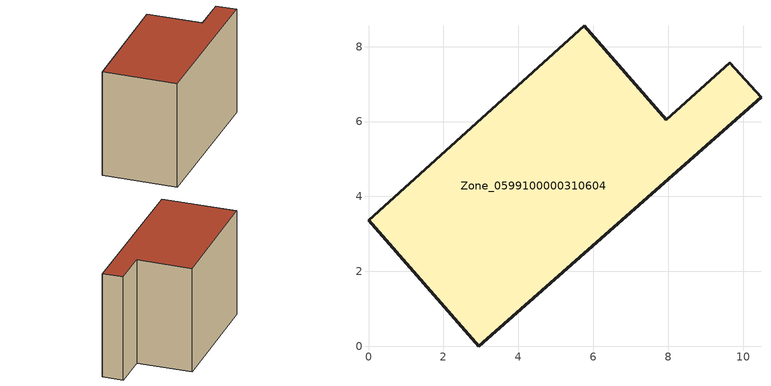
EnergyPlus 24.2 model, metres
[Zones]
Zone_0599100000310604
 floor ground (C_G): 2.94,0 0,3.37 5.76,8.56 7.95,6.05 9.64,7.57 10.48,6.65 z0
 wall outside (C_F): 2.94,0 10.48,6.65 9.64,7.57 7.95,6.05 5.76,8.56 0,3.37 2.94,0 z0:6.47
 roof outside (C_R): 0,3.37 2.94,0 10.48,6.65 9.64,7.57 7.95,6.05 5.76,8.56 z6.47
[BUILDING]
Pand.0599100000310604: North Axis=0; Terrain=City; Loads Convergence Tolerance Value=0.04; Temperature Convergence Tolerance Value=0.4; Solar Distribution=FullExterior; Maximum Number of Warmup Days=25; Minimum Number of Warmup Days=1
[Site:Location]
Rotterdam.The.Hague.AP_ZH_NLD Design_Conditions: Latitude=51.96; Longitude=4.45; Time Zone=1; Elevation=-4.5
[SITE:GROUNDTEMPERATURE:BUILDINGSURFACE]
18, 18, 18, 18, 18, 18, 18, 18, 18, 18, 18, 18
[MATERIAL] Thermal Absorptance=0.9; Solar Absorptance=0.7; Visible Absorptance=0.7
Name | Roughness | Thickness | Conductivity | Density | Specific Heat
G.TI.1946 | MediumSmooth | 0.15 | 1 | 540 | 1210
F.TI.1946 | Rough | 0.3 | 0.857143 | 1920 | 840
R.TI.1946 | MediumRough | 0.2 | 0.1 | 1500 | 1000
[CONSTRUCTION]
C_G: G.TI.1946
C_F: F.TI.1946
C_R: R.TI.1946
[ZONE]
Zone_0599100000310604: Type=1; Multiplier=1; Ceiling Height=Autocalculate; Volume=Autocalculate; Floor Area=autocalculate; Part of Total Floor Area=Yes
[ZONEINFILTRATION:DESIGNFLOWRATE]
Infil_Zone_0599100000310604: Zone or ZoneList or Space or SpaceList=Zone_0599100000310604; Schedule=AlwaysOn; Design Flow Rate Calculation Method=Flow/Area; Flow Rate per Floor Area=0.003; Constant Term Coefficient=1; Temperature Term Coefficient=0; Velocity Term Coefficient=0; Velocity Squared Term Coefficient=0
[HVACTEMPLATE:ZONE:IDEALLOADSAIRSYSTEM]
Zone_0599100000310604: Maximum Heating Supply Air Temperature=50; Minimum Cooling Supply Air Temperature=13; Maximum Heating Supply Air Humidity Ratio=0.0156; Minimum Cooling Supply Air Humidity Ratio=0.0077; Heating Limit=NoLimit; Cooling Limit=NoLimit; Dehumidification Control Type=ConstantSensibleHeatRatio; Cooling Sensible Heat Ratio=0.7; Dehumidification Setpoint=60; Humidification Control Type=None; Humidification Setpoint=30; Outdoor Air Method=None; Outdoor Air Flow Rate per Person=0.00944; Outdoor Air Flow Rate per Zone Floor Area=0; Outdoor Air Flow Rate per Zone=0; Demand Controlled Ventilation Type=None; Outdoor Air Economizer Type=NoEconomizer; Heat Recovery Type=None; Sensible Heat Recovery Effectiveness=0.7; Latent Heat Recovery Effectiveness=0.65
[ZONECONTROL:THERMOSTAT]
ThermostatControl_Zone_0599100000310604: Zone or ZoneList=Zone_0599100000310604; Control Type Schedule=DualSetpointControlType; Control 1=Thermostat_Zone_0599100000310604; Temperature Difference Between Cutout And Setpoint=0
[THERMOSTATSETPOINT:DUALSETPOINT]
Thermostat_Zone_0599100000310604: Heating Setpoint Temperature Schedule=HeatingSetpoint_Zone_0599100000310604; Cooling Setpoint Temperature Schedule=CoolingSetpoint_Zone_0599100000310604
[SCHEDULE:COMPACT]
HeatingSetpoint_Zone_0599100000310604: Through: 12/31, For: AllDays, Until: 24:00, 21
CoolingSetpoint_Zone_0599100000310604: Through: 12/31, For: AllDays, Until: 24:00, 24
DualSetpointControlType: Through: 12/31, For: AllDays, Until: 24:00, 4
AlwaysOn: Through: 12/31, For: AllDays, Until: 24:00, 1
